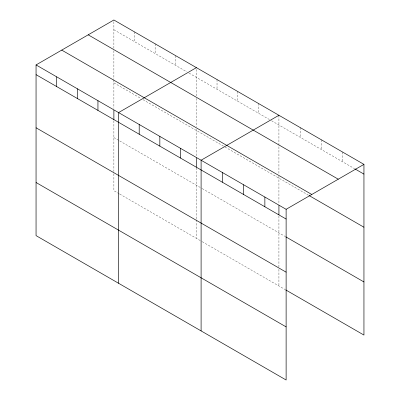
<?xml version="1.0" encoding="UTF-8"?>
<svg xmlns="http://www.w3.org/2000/svg" width="400" height="400" viewBox="0 0 400 400"><rect width="100%" height="100%" fill="white"/><g stroke="black" fill="none" stroke-linecap="round" stroke-linejoin="round"><path stroke-width="0.3" stroke-dasharray="2 1.5" d="M113.88 50.735L113.88 79.145M113.88 48.265L113.88 20M196.4 98.375L196.4 126.79M196.4 95.905L196.4 67.645M113.88 29.735L186.88 71.88M188.995 73.1L269.4 119.525M271.515 120.745L354.38 168.585M113.88 82.85L140.86 98.425M142.975 99.65L224.44 146.68M224.965 146.985L308.68 195.32M113.88 137.575L119.17 140.63M119.7 140.935L201.69 188.275M202.22 188.58L285.3 236.545M119.17 193.75L113.88 190.695L113.88 172.165M119.7 194.055L201.69 241.39M202.22 241.695L285.3 289.66M342.69 152.1L342.69 161.835M321.435 139.83L321.435 149.565M300.18 127.56L300.18 137.29M278.925 115.285L278.925 173.815M278.925 176.285L278.925 204.255M278.925 216.075L278.925 266.835M278.925 269.305L278.925 285.98M258.295 103.375L258.295 113.11M237.66 91.465L237.66 101.2M217.03 79.555L217.03 89.29M196.4 129.26L196.4 156.615M196.4 167.805L196.4 219.19M196.4 219.81L196.4 238.335M175.77 55.735L175.77 65.465M155.14 43.82L155.14 53.555M134.51 31.91L134.51 41.645M113.88 79.76L113.88 108.35M113.88 120.785L113.88 171.545"/><path stroke-width="0.6" d="M36.055 64.93L286.12 209.305L286.12 380L36.055 235.625L36.055 64.93L113.88 20L363.945 164.375L363.945 335.07L285.83 289.97M196.4 67.645L118.575 112.575L118.575 283.27M278.925 115.285L201.1 160.22L201.1 330.915M286.12 209.305L363.945 164.375M354.91 168.89L363.945 174.11M88.2 34.83L338.265 179.2M61.735 50.105L311.8 194.48M309.21 195.625L363.945 227.225M36.055 74.665L286.12 219.04M285.83 236.85L363.945 281.95M36.055 127.785L286.12 272.155M36.055 182.51L286.12 326.885M278.925 205.5L278.925 214.83M264.865 197.035L264.865 206.77M243.61 184.76L243.61 194.495M222.355 172.49L222.355 182.225M196.4 157.855L196.4 167.185M180.465 148.31L180.465 158.04M159.835 136.395L159.835 146.13M139.205 124.485L139.205 134.22M113.88 110.215L113.88 119.54M97.945 100.665L97.945 110.4M77.315 88.755L77.315 98.485M56.685 76.845L56.685 86.575"/></g></svg>
